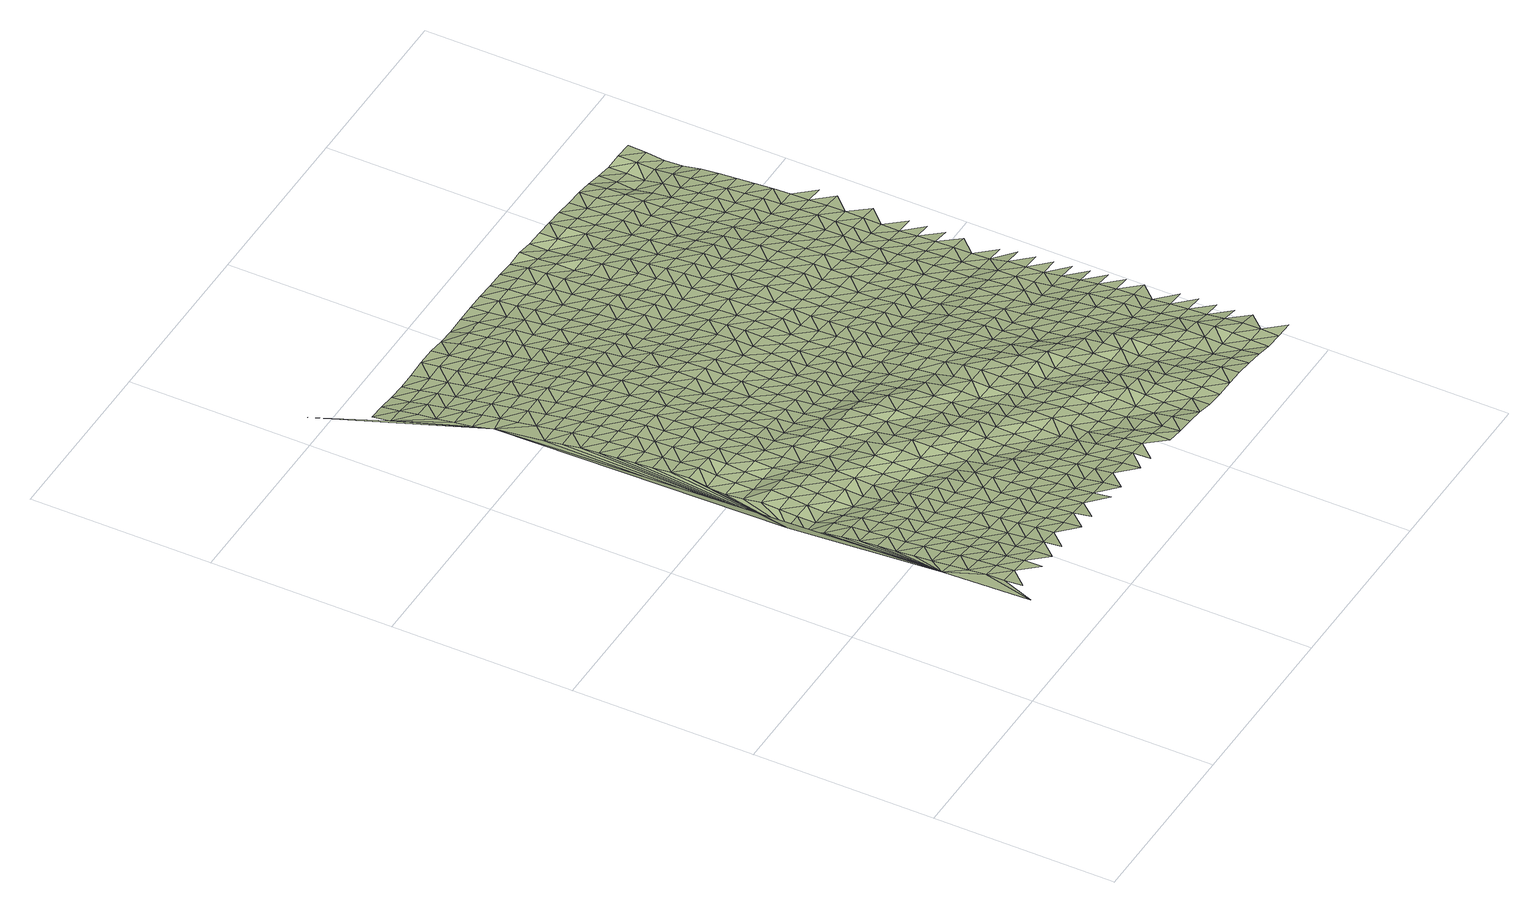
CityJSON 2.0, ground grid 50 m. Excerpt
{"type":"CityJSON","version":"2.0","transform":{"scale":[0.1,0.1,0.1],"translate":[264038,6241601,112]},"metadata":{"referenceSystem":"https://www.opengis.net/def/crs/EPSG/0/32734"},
"CityObjects":{
"terrain1":{"type":"TINRelief","geometry":[{"type":"CompositeSurface","lod":"1","boundaries":[[[0,1,2]],[[2,1,3]],[[4,0,5]],[[3,1,6]],[[1,0,4]],[[3,6,7]],[[6,1,8]],[[3,7,9]],[[4,8,1]],[[3,9,10]],[[11,7,6]],[[8,12,6]],[[10,13,3]],[[9,7,11]],[[6,12,11]],[[3,13,14]],[[8,4,15]],[[15,4,16]],[[14,17,3]],[[10,9,18]],[[19,12,8]],[[11,20,9]],[[17,21,3]],[[15,19,8]],[[10,18,13]],[[9,20,18]],[[21,22,3]],[[23,11,12]],[[12,19,23]],[[22,24,3]],[[25,14,13]],[[26,20,11]],[[13,18,27]],[[24,28,3]],[[29,19,15]],[[11,23,26]],[[14,25,17]],[[13,27,25]],[[29,15,30]],[[20,31,18]],[[20,26,31]],[[23,19,32]],[[19,29,33]],[[21,17,34]],[[35,27,18]],[[17,25,36]],[[23,32,26]],[[35,18,31]],[[32,19,33]],[[22,21,34]],[[17,36,34]],[[29,30,37]],[[25,27,38]],[[26,39,31]],[[40,27,35]],[[24,22,41]],[[33,29,37]],[[32,39,26]],[[38,36,25]],[[34,41,22]],[[27,40,38]],[[35,31,42]],[[39,42,31]],[[28,24,43]],[[32,33,44]],[[41,45,24]],[[37,46,33]],[[47,34,36]],[[35,48,40]],[[36,38,49]],[[39,32,44]],[[24,45,43]],[[42,48,35]],[[44,33,46]],[[34,47,41]],[[36,49,47]],[[50,37,51]],[[38,40,52]],[[42,39,53]],[[28,43,54]],[[48,55,40]],[[56,45,41]],[[44,53,39]],[[49,38,52]],[[57,46,37]],[[28,58,3]],[[28,54,59]],[[41,47,56]],[[40,55,52]],[[60,48,42]],[[28,59,61]],[[42,53,60]],[[37,50,57]],[[62,43,45]],[[49,63,47]],[[64,44,46]],[[56,65,45]],[[55,48,66]],[[61,67,28]],[[63,49,52]],[[54,43,62]],[[45,65,62]],[[66,48,60]],[[64,46,57]],[[68,56,47]],[[69,53,44]],[[67,70,28]],[[68,47,63]],[[59,54,71]],[[52,55,72]],[[28,70,73]],[[66,74,55]],[[44,64,69]],[[56,75,65]],[[60,53,76]],[[50,77,57]],[[71,54,62]],[[63,52,72]],[[78,28,73]],[[56,68,75]],[[55,74,72]],[[77,50,79]],[[61,59,80]],[[76,66,60]],[[76,53,69]],[[81,62,65]],[[57,82,64]],[[59,71,80]],[[83,28,78]],[[68,63,84]],[[81,65,75]],[[82,57,77]],[[67,61,85]],[[86,74,66]],[[87,28,83]],[[72,84,63]],[[71,62,88]],[[64,89,69]],[[80,85,61]],[[66,76,86]],[[68,90,75]],[[91,28,87]],[[88,62,81]],[[89,64,82]],[[70,67,92]],[[77,79,93]],[[68,84,90]],[[71,94,80]],[[95,72,74]],[[69,96,76]],[[85,92,67]],[[97,28,91]],[[74,86,98]],[[82,77,93]],[[88,94,71]],[[96,69,89]],[[81,75,99]],[[28,97,100]],[[90,101,75]],[[74,98,95]],[[73,70,102]],[[103,85,80]],[[104,84,72]],[[76,105,86]],[[92,106,70]],[[88,81,99]],[[89,82,107]],[[100,108,28]],[[94,103,80]],[[99,75,101]],[[76,96,105]],[[73,102,78]],[[70,106,102]],[[72,95,104]],[[93,107,82]],[[92,85,109]],[[110,90,84]],[[98,86,111]],[[108,112,28]],[[94,88,113]],[[103,109,85]],[[111,86,105]],[[96,89,114]],[[99,113,88]],[[110,84,104]],[[107,115,89]],[[83,78,116]],[[117,106,92]],[[118,101,90]],[[119,93,120]],[[78,102,121]],[[103,94,122]],[[95,98,123]],[[96,114,105]],[[109,117,92]],[[98,111,124]],[[89,115,114]],[[112,58,28]],[[87,83,116]],[[93,119,107]],[[78,121,116]],[[113,122,94]],[[90,110,118]],[[125,99,101]],[[95,123,104]],[[98,124,123]],[[106,126,102]],[[109,103,127]],[[117,128,106]],[[91,87,129]],[[99,125,113]],[[111,105,130]],[[131,115,107]],[[103,122,127]],[[125,101,118]],[[105,114,132]],[[126,121,102]],[[104,133,110]],[[116,129,87]],[[106,128,126]],[[107,119,131]],[[117,109,134]],[[124,111,130]],[[133,104,123]],[[105,132,130]],[[135,97,91]],[[136,122,113]],[[127,134,109]],[[110,137,118]],[[138,114,115]],[[91,129,135]],[[136,113,125]],[[131,139,115]],[[140,116,121]],[[128,117,141]],[[121,126,142]],[[137,110,133]],[[100,97,143]],[[122,144,127]],[[123,124,145]],[[138,132,114]],[[134,141,117]],[[130,146,124]],[[115,139,138]],[[118,147,125]],[[148,131,119]],[[143,97,135]],[[121,142,140]],[[136,144,122]],[[149,129,116]],[[133,123,145]],[[147,118,137]],[[124,146,145]],[[148,119,150]],[[151,126,128]],[[152,134,127]],[[141,153,128]],[[108,100,154]],[[125,155,136]],[[156,130,132]],[[131,157,139]],[[143,158,100]],[[116,140,149]],[[144,152,127]],[[159,132,138]],[[135,129,160]],[[142,126,151]],[[137,133,161]],[[128,153,151]],[[125,147,155]],[[131,148,157]],[[108,154,112]],[[141,134,162]],[[100,158,154]],[[145,161,133]],[[132,159,156]],[[160,143,135]],[[163,146,130]],[[164,138,139]],[[149,160,129]],[[152,162,134]],[[142,165,140]],[[144,136,166]],[[147,137,167]],[[136,155,168]],[[164,139,157]],[[169,153,141]],[[151,165,142]],[[137,161,167]],[[130,156,163]],[[170,158,143]],[[144,166,152]],[[171,145,146]],[[159,138,172]],[[112,154,173]],[[162,169,141]],[[136,168,166]],[[140,174,149]],[[155,147,175]],[[148,176,157]],[[143,160,170]],[[164,172,138]],[[151,153,177]],[[145,171,161]],[[112,178,58]],[[173,178,112]],[[165,174,140]],[[175,147,167]],[[146,163,171]],[[148,179,176]],[[158,180,154]],[[159,181,156]],[[153,169,177]],[[162,152,182]],[[168,155,183]],[[158,170,180]],[[152,166,184]],[[172,181,159]],[[160,149,185]],[[165,151,186]],[[167,161,187]],[[164,157,188]],[[174,189,149]],[[183,155,175]],[[176,190,157]],[[191,173,154]],[[162,182,169]],[[163,156,192]],[[186,151,177]],[[152,184,182]],[[171,187,161]],[[58,193,194]],[[160,185,170]],[[168,195,166]],[[188,172,164]],[[191,154,180]],[[185,149,189]],[[181,192,156]],[[188,157,190]],[[196,58,178]],[[58,194,197]],[[198,175,167]],[[199,193,58]],[[193,200,194]],[[195,168,183]],[[201,178,173]],[[174,165,202]],[[203,176,179]],[[186,204,165]],[[187,198,167]],[[199,58,196]],[[170,205,180]],[[177,169,206]],[[184,166,207]],[[171,163,208]],[[181,172,209]],[[200,210,194]],[[173,191,201]],[[169,182,211]],[[192,212,163]],[[213,200,193]],[[174,202,189]],[[183,175,214]],[[205,170,185]],[[165,204,202]],[[207,166,195]],[[209,172,188]],[[206,186,177]],[[208,187,171]],[[215,190,176]],[[216,194,210]],[[193,199,213]],[[206,169,211]],[[198,214,175]],[[163,212,208]],[[217,194,218]],[[178,219,196]],[[191,180,220]],[[184,221,182]],[[201,222,178]],[[210,200,223]],[[192,181,224]],[[218,194,216]],[[220,180,205]],[[221,184,207]],[[209,225,181]],[[176,203,215]],[[219,199,196]],[[185,189,226]],[[227,204,186]],[[228,195,183]],[[198,187,229]],[[188,190,230]],[[223,200,213]],[[178,222,219]],[[189,202,231]],[[214,232,183]],[[233,201,191]],[[234,211,182]],[[192,224,212]],[[186,206,227]],[[229,187,208]],[[181,225,224]],[[205,185,226]],[[195,228,207]],[[230,209,188]],[[218,235,217]],[[233,191,220]],[[226,189,231]],[[234,182,221]],[[228,183,232]],[[230,190,215]],[[216,210,236]],[[204,237,202]],[[223,238,210]],[[213,199,239]],[[201,240,222]],[[214,198,241]],[[199,219,242]],[[204,227,237]],[[229,243,198]],[[236,218,216]],[[220,205,244]],[[206,211,245]],[[221,207,246]],[[208,212,247]],[[248,225,209]],[[210,238,236]],[[201,233,240]],[[249,211,234]],[[212,224,250]],[[239,223,213]],[[251,231,202]],[[214,241,232]],[[203,252,215]],[[239,199,242]],[[244,205,226]],[[228,246,207]],[[198,243,241]],[[209,230,248]],[[206,245,227]],[[247,229,208]],[[251,202,237]],[[245,211,249]],[[212,250,247]],[[252,203,253]],[[254,235,218]],[[219,222,255]],[[233,220,256]],[[257,234,221]],[[225,258,224]],[[222,240,259]],[[260,238,223]],[[226,231,261]],[[215,262,230]],[[218,236,254]],[[256,220,244]],[[246,257,221]],[[225,248,258]],[[242,219,255]],[[227,263,237]],[[228,232,264]],[[265,243,229]],[[223,239,260]],[[222,259,255]],[[261,231,251]],[[232,241,266]],[[262,215,252]],[[233,267,240]],[[249,234,268]],[[269,250,224]],[[263,227,245]],[[229,247,265]],[[270,244,226]],[[264,246,228]],[[230,271,248]],[[235,254,272]],[[233,256,267]],[[257,268,234]],[[264,232,266]],[[269,224,258]],[[236,238,273]],[[242,274,239]],[[251,237,275]],[[243,276,241]],[[238,260,277]],[[270,226,261]],[[271,230,262]],[[278,259,240]],[[250,279,247]],[[252,253,280]],[[274,242,255]],[[275,237,263]],[[243,265,276]],[[236,273,254]],[[256,244,281]],[[245,249,282]],[[257,246,283]],[[248,284,258]],[[238,277,273]],[[278,240,267]],[[268,285,249]],[[279,250,269]],[[239,286,260]],[[251,287,261]],[[288,266,241]],[[262,252,280]],[[270,281,244]],[[283,246,264]],[[284,248,271]],[[263,245,282]],[[265,247,289]],[[286,239,274]],[[287,251,275]],[[282,249,285]],[[288,241,276]],[[254,290,272]],[[255,259,291]],[[267,256,292]],[[269,258,293]],[[294,259,278]],[[279,289,247]],[[260,295,277]],[[261,296,270]],[[268,257,297]],[[271,262,298]],[[273,290,254]],[[281,292,256]],[[283,299,257]],[[258,284,293]],[[255,291,274]],[[275,263,300]],[[264,266,301]],[[276,265,302]],[[260,286,295]],[[259,294,291]],[[261,287,296]],[[303,266,288]],[[280,298,262]],[[304,278,267]],[[268,297,285]],[[269,305,279]],[[282,300,263]],[[257,299,297]],[[289,302,265]],[[301,283,264]],[[290,306,272]],[[292,304,267]],[[301,266,303]],[[305,269,293]],[[273,277,307]],[[281,270,308]],[[287,275,309]],[[310,288,276]],[[271,311,284]],[[277,295,312]],[[270,296,313]],[[298,314,271]],[[286,274,315]],[[294,278,316]],[[279,317,289]],[[318,280,319]],[[274,291,320]],[[275,300,309]],[[302,310,276]],[[290,273,307]],[[281,308,292]],[[321,282,285]],[[322,299,283]],[[293,284,311]],[[277,312,307]],[[304,316,278]],[[270,313,308]],[[285,297,323]],[[317,279,305]],[[271,314,311]],[[295,286,315]],[[296,287,324]],[[303,288,325]],[[280,318,298]],[[274,320,315]],[[283,301,322]],[[291,294,326]],[[282,321,300]],[[324,287,309]],[[321,285,323]],[[310,325,288]],[[306,290,327]],[[299,328,297]],[[302,289,329]],[[305,293,330]],[[294,316,326]],[[289,317,331]],[[332,312,295]],[[304,292,333]],[[313,296,334]],[[301,303,335]],[[336,314,298]],[[307,327,290]],[[292,308,337]],[[299,322,328]],[[311,330,293]],[[338,320,291]],[[339,309,300]],[[302,329,310]],[[332,295,315]],[[334,296,324]],[[325,335,303]],[[289,331,329]],[[298,318,336]],[[304,333,316]],[[340,323,297]],[[305,341,317]],[[338,291,326]],[[292,337,333]],[[321,339,300]],[[313,342,308]],[[322,301,343]],[[306,327,344]],[[340,297,328]],[[305,330,341]],[[345,307,312]],[[320,346,315]],[[347,324,309]],[[311,314,348]],[[349,312,332]],[[342,313,334]],[[335,343,301]],[[336,350,314]],[[325,310,351]],[[331,317,352]],[[346,320,338]],[[339,347,309]],[[310,329,353]],[[326,316,354]],[[337,308,355]],[[321,323,356]],[[328,322,357]],[[312,349,345]],[[316,333,358]],[[359,323,340]],[[341,352,317]],[[314,350,348]],[[360,327,307]],[[361,332,315]],[[334,324,362]],[[335,325,351]],[[363,330,311]],[[364,336,318]],[[355,308,342]],[[343,357,322]],[[310,353,351]],[[338,326,354]],[[356,339,321]],[[346,361,315]],[[354,316,358]],[[347,362,324]],[[359,356,323]],[[364,318,365]],[[337,366,333]],[[367,340,328]],[[331,368,329]],[[307,345,360]],[[352,369,331]],[[311,348,363]],[[344,327,370]],[[349,332,371]],[[343,335,372]],[[373,341,330]],[[336,374,350]],[[366,337,355]],[[357,367,328]],[[338,375,346]],[[376,342,334]],[[347,339,377]],[[368,353,329]],[[361,371,332]],[[362,378,334]],[[351,372,335]],[[331,369,368]],[[336,364,374]],[[379,358,333]],[[359,340,380]],[[341,373,352]],[[370,327,360]],[[375,338,354]],[[377,339,356]],[[373,330,363]],[[349,381,345]],[[342,376,355]],[[382,348,350]],[[379,333,366]],[[376,334,378]],[[367,380,340]],[[383,361,346]],[[357,343,384]],[[364,365,385]],[[371,381,349]],[[372,386,343]],[[382,350,374]],[[362,347,387]],[[388,351,353]],[[389,369,352]],[[383,346,375]],[[377,390,347]],[[353,368,391]],[[360,345,392]],[[354,358,393]],[[366,355,394]],[[356,359,395]],[[357,384,367]],[[348,396,363]],[[397,358,379]],[[380,398,359]],[[343,386,384]],[[352,373,389]],[[371,361,399]],[[362,387,378]],[[351,388,372]],[[364,400,374]],[[381,392,345]],[[376,394,355]],[[347,390,387]],[[353,391,388]],[[396,348,382]],[[375,354,393]],[[395,377,356]],[[361,383,399]],[[393,358,397]],[[395,359,398]],[[364,385,400]],[[370,360,401]],[[402,379,366]],[[369,403,368]],[[363,404,373]],[[389,405,369]],[[381,371,406]],[[380,367,407]],[[408,386,372]],[[392,401,360]],[[394,402,366]],[[367,384,409]],[[404,363,396]],[[383,375,410]],[[376,378,411]],[[412,390,377]],[[391,368,403]],[[382,374,413]],[[399,406,371]],[[378,387,414]],[[372,388,408]],[[369,405,403]],[[400,415,374]],[[397,379,416]],[[380,407,398]],[[417,389,373]],[[393,410,375]],[[377,395,412]],[[367,409,407]],[[418,392,381]],[[411,394,376]],[[386,419,384]],[[396,382,413]],[[401,420,370]],[[402,416,379]],[[411,378,414]],[[417,373,404]],[[413,374,415]],[[390,421,387]],[[391,422,388]],[[381,406,418]],[[386,408,419]],[[423,399,383]],[[389,424,405]],[[425,400,385]],[[410,426,383]],[[390,412,421]],[[422,391,403]],[[401,392,427]],[[428,393,397]],[[402,394,429]],[[395,398,430]],[[409,384,431]],[[404,396,432]],[[416,433,397]],[[398,407,434]],[[389,417,424]],[[435,414,387]],[[408,388,436]],[[427,392,418]],[[383,426,423]],[[429,394,411]],[[431,384,419]],[[432,396,413]],[[425,385,437]],[[438,406,399]],[[393,428,410]],[[395,430,412]],[[439,415,400]],[[428,397,433]],[[435,387,421]],[[430,398,434]],[[436,388,422]],[[409,440,407]],[[403,405,441]],[[417,404,442]],[[405,424,443]],[[420,401,444]],[[416,402,445]],[[413,415,439]],[[427,446,401]],[[399,423,438]],[[429,447,402]],[[440,409,431]],[[442,404,432]],[[400,425,439]],[[418,406,448]],[[449,426,410]],[[411,414,450]],[[412,451,421]],[[452,419,408]],[[403,441,422]],[[453,414,435]],[[408,436,454]],[[405,443,441]],[[416,445,433]],[[455,434,407]],[[417,456,424]],[[401,446,444]],[[428,449,410]],[[402,447,445]],[[451,412,430]],[[448,427,418]],[[450,429,411]],[[419,452,431]],[[457,432,413]],[[438,448,406]],[[450,414,453]],[[455,407,440]],[[452,408,454]],[[417,442,456]],[[426,458,423]],[[435,421,459]],[[437,460,425]],[[457,413,439]],[[436,422,461]],[[462,443,424]],[[449,458,426]],[[459,421,451]],[[422,441,463]],[[464,446,427]],[[428,433,465]],[[466,447,429]],[[467,430,434]],[[440,431,468]],[[442,432,469]],[[433,445,470]],[[471,434,455]],[[462,424,456]],[[438,423,472]],[[435,473,453]],[[454,436,461]],[[425,474,439]],[[427,448,464]],[[429,450,466]],[[452,468,431]],[[422,463,461]],[[457,469,432]],[[465,449,428]],[[430,467,451]],[[458,472,423]],[[465,433,470]],[[473,435,459]],[[467,434,471]],[[474,425,460]],[[446,475,444]],[[447,476,445]],[[477,455,440]],[[443,478,441]],[[456,442,479]],[[480,443,462]],[[453,481,450]],[[439,482,457]],[[446,464,475]],[[447,466,476]],[[468,477,440]],[[469,479,442]],[[448,438,483]],[[458,449,484]],[[452,454,485]],[[478,463,441]],[[472,486,438]],[[481,453,473]],[[461,487,454]],[[443,480,478]],[[439,474,482]],[[488,470,445]],[[459,451,489]],[[471,455,490]],[[491,462,456]],[[484,449,465]],[[451,467,492]],[[448,483,464]],[[450,493,466]],[[485,468,452]],[[494,444,475]],[[483,438,486]],[[488,445,476]],[[477,490,455]],[[485,454,487]],[[479,491,456]],[[473,459,489]],[[457,495,469]],[[493,450,481]],[[451,492,489]],[[457,482,496]],[[472,458,497]],[[498,461,463]],[[480,462,499]],[[474,460,500]],[[484,501,458]],[[502,463,478]],[[464,503,475]],[[465,470,504]],[[466,505,476]],[[467,471,506]],[[477,468,507]],[[479,469,495]],[[508,470,488]],[[490,509,471]],[[491,499,462]],[[457,496,495]],[[472,497,486]],[[481,473,510]],[[482,474,500]],[[483,503,464]],[[458,501,497]],[[505,466,493]],[[507,468,485]],[[463,502,498]],[[460,511,500]],[[504,484,465]],[[506,492,467]],[[512,487,461]],[[504,470,508]],[[489,510,473]],[[506,471,509]],[[494,475,513]],[[488,476,514]],[[478,480,515]],[[491,479,516]],[[499,517,480]],[[490,477,518]],[[519,496,482]],[[503,513,475]],[[514,476,505]],[[507,520,477]],[[461,498,512]],[[495,516,479]],[[483,486,521]],[[522,501,484]],[[481,523,493]],[[485,487,524]],[[478,515,502]],[[486,497,525]],[[510,526,481]],[[480,517,515]],[[519,482,500]],[[488,527,508]],[[528,489,492]],[[490,518,509]],[[529,499,491]],[[484,504,522]],[[492,506,530]],[[477,520,518]],[[503,483,521]],[[505,493,523]],[[524,507,485]],[[513,531,494]],[[521,486,525]],[[527,488,514]],[[481,526,523]],[[524,487,512]],[[491,516,529]],[[501,532,497]],[[489,528,510]],[[502,533,498]],[[495,496,534]],[[511,535,500]],[[492,530,528]],[[536,496,519]],[[508,537,504]],[[517,499,538]],[[501,522,532]],[[502,515,533]],[[513,503,539]],[[514,505,540]],[[506,509,541]],[[542,520,507]],[[537,508,527]],[[509,518,543]],[[538,499,529]],[[496,536,534]],[[544,525,497]],[[545,526,510]],[[512,498,546]],[[547,516,495]],[[548,519,500]],[[521,539,503]],[[523,540,505]],[[507,524,542]],[[504,549,522]],[[530,506,541]],[[544,497,532]],[[510,528,545]],[[541,509,543]],[[533,546,498]],[[548,500,535]],[[550,531,513]],[[551,527,514]],[[520,552,518]],[[515,517,553]],[[549,504,537]],[[538,554,517]],[[495,534,547]],[[512,555,524]],[[529,516,556]],[[536,519,557]],[[513,539,550]],[[514,540,551]],[[520,542,552]],[[558,521,525]],[[522,559,532]],[[523,526,560]],[[530,561,528]],[[553,533,515]],[[562,525,544]],[[545,563,526]],[[546,555,512]],[[517,554,553]],[[548,557,519]],[[537,527,564]],[[565,543,518]],[[556,538,529]],[[522,549,559]],[[561,530,541]],[[556,516,547]],[[542,524,566]],[[567,531,550]],[[558,525,562]],[[564,527,551]],[[526,563,560]],[[565,518,552]],[[568,539,521]],[[544,532,569]],[[570,540,523]],[[571,545,528]],[[546,533,572]],[[534,536,573]],[[535,574,548]],[[555,566,524]],[[557,575,536]],[[576,554,538]],[[569,532,559]],[[571,528,561]],[[572,533,553]],[[577,549,537]],[[541,543,578]],[[552,542,579]],[[534,573,547]],[[521,558,568]],[[564,580,537]],[[523,560,570]],[[581,543,565]],[[538,556,576]],[[536,575,573]],[[550,539,582]],[[544,583,562]],[[551,540,584]],[[545,585,563]],[[586,555,546]],[[587,557,548]],[[566,579,542]],[[549,577,559]],[[561,541,578]],[[583,544,569]],[[537,580,577]],[[545,571,585]],[[578,543,581]],[[546,572,586]],[[548,574,587]],[[582,567,550]],[[584,564,551]],[[588,565,552]],[[589,553,554]],[[547,590,556]],[[582,539,568]],[[584,540,570]],[[554,576,591]],[[562,592,558]],[[593,560,563]],[[566,555,594]],[[575,557,595]],[[579,588,552]],[[590,547,573]],[[571,561,596]],[[589,572,553]],[[592,562,583]],[[593,563,585]],[[594,555,586]],[[554,591,589]],[[595,557,587]],[[569,559,597]],[[598,580,564]],[[581,565,599]],[[556,600,576]],[[559,577,601]],[[578,596,561]],[[558,602,568]],[[560,603,570]],[[567,582,604]],[[564,584,598]],[[588,599,565]],[[600,556,590]],[[583,569,597]],[[571,605,585]],[[579,566,606]],[[573,575,607]],[[602,558,592]],[[559,601,597]],[[603,560,593]],[[594,608,566]],[[595,609,575]],[[586,572,610]],[[576,611,591]],[[587,574,612]],[[571,596,605]],[[613,572,589]],[[568,614,582]],[[577,580,615]],[[570,616,584]],[[617,578,581]],[[579,606,588]],[[573,607,590]],[[580,598,618]],[[599,619,581]],[[566,608,606]],[[576,600,611]],[[575,609,607]],[[592,583,620]],[[610,594,586]],[[612,595,587]],[[568,602,614]],[[616,570,603]],[[610,572,613]],[[612,574,621]],[[615,601,577]],[[593,585,622]],[[623,589,591]],[[597,620,583]],[[580,618,615]],[[605,624,585]],[[617,581,619]],[[582,625,604]],[[584,626,598]],[[627,596,578]],[[623,591,611]],[[603,593,622]],[[599,588,628]],[[629,608,594]],[[600,590,630]],[[631,609,595]],[[625,582,614]],[[626,584,616]],[[622,585,624]],[[588,606,632]],[[590,607,633]],[[592,634,602]],[[613,589,635]],[[620,636,592]],[[578,617,627]],[[594,610,629]],[[595,612,631]],[[637,597,601]],[[598,638,618]],[[639,605,596]],[[599,628,619]],[[611,600,630]],[[601,615,640]],[[588,632,628]],[[623,635,589]],[[590,633,630]],[[614,602,634]],[[616,603,641]],[[608,642,606]],[[609,643,607]],[[644,604,625]],[[592,636,634]],[[598,626,638]],[[597,637,620]],[[613,645,610]],[[621,646,612]],[[601,640,637]],[[622,641,603]],[[639,596,627]],[[642,608,629]],[[609,631,643]],[[647,624,605]],[[635,645,613]],[[625,614,648]],[[615,618,649]],[[617,619,650]],[[632,606,651]],[[623,611,652]],[[653,633,607]],[[618,638,654]],[[619,628,655]],[[630,656,611]],[[657,636,620]],[[626,616,658]],[[629,610,659]],[[612,660,631]],[[634,648,614]],[[641,661,616]],[[605,639,647]],[[651,606,642]],[[653,607,643]],[[640,615,649]],[[662,622,624]],[[617,650,627]],[[652,635,623]],[[620,637,657]],[[618,654,649]],[[650,619,655]],[[645,659,610]],[[652,611,656]],[[646,660,612]],[[625,663,644]],[[638,626,658]],[[632,664,628]],[[616,661,658]],[[622,662,641]],[[665,630,633]],[[631,666,643]],[[625,648,663]],[[662,624,647]],[[664,632,651]],[[667,633,653]],[[634,636,668]],[[640,669,637]],[[627,670,639]],[[671,642,629]],[[645,635,672]],[[657,673,636]],[[659,674,629]],[[660,666,631]],[[675,654,638]],[[676,655,628]],[[669,640,649]],[[670,627,650]],[[672,635,652]],[[633,667,665]],[[677,661,641]],[[642,671,651]],[[678,656,630]],[[653,643,679]],[[663,680,644]],[[636,673,668]],[[675,638,658]],[[676,628,664]],[[671,629,674]],[[681,648,634]],[[682,657,637]],[[639,683,647]],[[660,646,684]],[[641,662,677]],[[666,679,643]],[[659,645,685]],[[682,637,669]],[[683,639,670]],[[672,686,645]],[[630,665,678]],[[649,654,687]],[[661,688,658]],[[650,655,689]],[[664,651,690]],[[652,656,691]],[[653,692,667]],[[634,668,681]],[[693,654,675]],[[694,655,676]],[[695,663,648]],[[657,696,673]],[[647,697,662]],[[659,685,674]],[[666,660,698]],[[677,688,661]],[[671,690,651]],[[645,686,685]],[[679,692,653]],[[669,649,687]],[[670,650,689]],[[691,672,652]],[[657,682,696]],[[654,693,687]],[[697,647,683]],[[689,655,694]],[[691,656,678]],[[684,698,660]],[[663,695,680]],[[699,675,658]],[[700,676,664]],[[667,701,665]],[[695,648,681]],[[702,668,673]],[[662,703,677]],[[688,699,658]],[[690,700,664]],[[692,701,667]],[[682,669,704]],[[683,670,705]],[[671,674,706]],[[707,686,672]],[[666,708,679]],[[702,673,696]],[[662,697,703]],[[674,685,709]],[[698,710,666]],[[693,675,711]],[[694,676,712]],[[665,713,678]],[[687,704,669]],[[689,705,670]],[[672,691,707]],[[668,714,681]],[[706,690,671]],[[692,679,708]],[[680,695,715]],[[699,711,675]],[[700,712,676]],[[706,674,709]],[[701,713,665]],[[666,710,708]],[[682,716,696]],[[688,677,717]],[[697,683,718]],[[686,719,685]],[[684,720,698]],[[714,668,702]],[[677,703,721]],[[678,722,691]],[[682,704,716]],[[683,705,718]],[[686,707,719]],[[681,723,695]],[[724,687,693]],[[688,717,699]],[[725,689,694]],[[700,690,726]],[[701,692,727]],[[711,728,693]],[[677,721,717]],[[712,729,694]],[[713,722,678]],[[703,697,730]],[[731,709,685]],[[732,710,698]],[[723,681,714]],[[726,690,706]],[[708,727,692]],[[702,696,733]],[[689,725,705]],[[691,734,707]],[[716,735,696]],[[693,728,724]],[[730,697,718]],[[725,694,729]],[[731,685,719]],[[698,720,732]],[[736,715,695]],[[737,704,687]],[[713,701,738]],[[722,734,691]],[[714,702,733]],[[711,699,739]],[[721,703,740]],[[712,700,741]],[[736,695,723]],[[733,696,735]],[[699,717,742]],[[726,743,700]],[[701,727,738]],[[718,705,744]],[[706,709,745]],[[707,746,719]],[[708,710,747]],[[687,724,737]],[[740,703,730]],[[748,709,731]],[[732,749,710]],[[750,716,704]],[[711,739,728]],[[712,741,729]],[[722,713,751]],[[699,742,739]],[[725,744,705]],[[700,743,741]],[[734,746,707]],[[723,714,752]],[[721,753,717]],[[745,726,706]],[[715,736,754]],[[745,709,748]],[[738,751,713]],[[710,749,747]],[[755,730,718]],[[731,719,756]],[[757,727,708]],[[758,732,720]],[[752,714,733]],[[750,704,737]],[[753,721,740]],[[759,735,716]],[[734,722,760]],[[744,755,718]],[[746,756,719]],[[736,723,761]],[[724,728,762]],[[742,717,763]],[[725,729,764]],[[765,743,726]],[[728,739,766]],[[729,741,767]],[[751,760,722]],[[708,747,757]],[[733,735,759]],[[740,730,768]],[[731,769,748]],[[770,738,727]],[[732,771,749]],[[761,723,752]],[[716,750,759]],[[763,717,753]],[[726,745,765]],[[724,762,737]],[[764,744,725]],[[772,746,734]],[[728,766,762]],[[755,768,730]],[[764,729,767]],[[756,769,731]],[[732,758,771]],[[736,773,754]],[[742,774,739]],[[743,775,741]],[[738,770,751]],[[772,734,760]],[[770,727,757]],[[776,752,733]],[[748,777,745]],[[778,747,749]],[[736,761,773]],[[742,763,774]],[[743,765,775]],[[737,779,750]],[[780,753,740]],[[755,744,781]],[[756,746,782]],[[776,733,759]],[[768,783,740]],[[769,777,748]],[[778,749,771]],[[784,766,739]],[[785,767,741]],[[786,760,751]],[[779,737,762]],[[781,744,764]],[[782,746,772]],[[761,752,787]],[[753,780,763]],[[745,788,765]],[[747,789,757]],[[790,754,773]],[[784,739,774]],[[780,740,783]],[[785,741,775]],[[751,770,786]],[[750,791,759]],[[792,769,756]],[[758,793,771]],[[776,787,752]],[[777,788,745]],[[789,747,778]],[[768,755,794]],[[791,750,779]],[[781,795,755]],[[756,782,792]],[[773,761,796]],[[762,766,797]],[[763,798,774]],[[764,767,799]],[[765,800,775]],[[772,760,801]],[[757,802,770]],[[803,766,784]],[[804,767,785]],[[786,805,760]],[[776,759,806]],[[768,794,783]],[[777,769,807]],[[787,796,761]],[[780,798,763]],[[755,795,794]],[[788,800,765]],[[802,757,789]],[[779,762,797]],[[799,781,764]],[[801,782,772]],[[778,771,808]],[[806,759,791]],[[766,803,797]],[[799,767,804]],[[807,769,792]],[[801,760,805]],[[809,790,773]],[[810,784,774]],[[785,775,811]],[[812,786,770]],[[787,776,813]],[[789,778,808]],[[796,809,773]],[[798,810,774]],[[800,811,775]],[[812,770,802]],[[791,779,814]],[[780,783,815]],[[816,795,781]],[[777,817,788]],[[813,776,806]],[[783,794,818]],[[807,819,777]],[[803,784,820]],[[785,821,804]],[[792,782,822]],[[786,823,805]],[[797,814,779]],[[781,799,816]],[[782,801,824]],[[815,798,780]],[[800,788,817]],[[802,789,825]],[[809,826,790]],[[810,820,784]],[[815,783,818]],[[811,821,785]],[[777,819,817]],[[786,812,823]],[[796,787,827]],[[795,828,794]],[[822,807,792]],[[813,829,787]],[[822,782,824]],[[806,791,830]],[[804,831,799]],[[814,832,791]],[[795,816,828]],[[796,827,809]],[[833,797,803]],[[810,798,834]],[[811,800,835]],[[801,805,836]],[[812,802,837]],[[787,829,827]],[[820,838,803]],[[821,831,804]],[[805,823,839]],[[830,813,806]],[[840,818,794]],[[841,819,807]],[[791,832,830]],[[834,798,815]],[[817,835,800]],[[797,833,814]],[[799,842,816]],[[824,801,836]],[[803,838,833]],[[840,794,828]],[[807,822,841]],[[836,805,839]],[[821,811,843]],[[812,844,823]],[[831,842,799]],[[826,809,845]],[[846,829,813]],[[820,810,847]],[[809,827,848]],[[834,849,810]],[[811,835,843]],[[850,832,814]],[[815,818,851]],[[816,852,828]],[[817,819,853]],[[824,854,822]],[[813,830,846]],[[855,818,840]],[[819,841,856]],[[820,847,838]],[[831,821,857]],[[858,839,823]],[[809,848,845]],[[833,850,814]],[[810,849,847]],[[842,852,816]],[[854,824,836]],[[829,859,827]],[[851,834,815]],[[851,818,855]],[[843,857,821]],[[819,856,853]],[[832,860,830]],[[840,828,861]],[[862,835,817]],[[822,863,841]],[[859,829,846]],[[842,831,864]],[[850,860,832]],[[852,861,828]],[[863,822,854]],[[848,827,865]],[[833,838,866]],[[867,849,834]],[[843,835,862]],[[836,839,868]],[[838,847,869]],[[857,864,831]],[[817,853,862]],[[846,830,870]],[[840,871,855]],[[856,841,872]],[[865,827,859]],[[834,851,867]],[[866,850,833]],[[854,836,868]],[[860,870,830]],[[838,869,866]],[[861,871,840]],[[872,841,863]],[[848,873,845]],[[849,874,847]],[[852,842,875]],[[876,857,843]],[[864,877,842]],[[855,878,851]],[[848,865,873]],[[849,867,874]],[[862,876,843]],[[879,859,846]],[[860,850,880]],[[852,875,861]],[[853,856,881]],[[863,854,882]],[[870,883,846]],[[871,878,855]],[[842,877,875]],[[856,872,884]],[[885,869,847]],[[864,857,886]],[[880,850,866]],[[859,879,865]],[[851,887,867]],[[853,881,862]],[[888,845,873]],[[879,846,883]],[[885,847,874]],[[876,886,857]],[[856,884,881]],[[872,863,889]],[[878,887,851]],[[870,860,890]],[[871,861,891]],[[892,877,864]],[[880,893,860]],[[861,875,894]],[[865,895,873]],[[866,869,896]],[[867,897,874]],[[862,898,876]],[[899,869,885]],[[886,892,864]],[[870,890,883]],[[871,891,878]],[[884,872,900]],[[879,895,865]],[[860,893,890]],[[887,897,867]],[[861,894,891]],[[898,862,881]],[[896,880,866]],[[877,901,875]],[[869,899,896]],[[902,888,873]],[[885,874,903]],[[877,892,901]],[[886,876,904]],[[881,884,905]],[[895,902,873]],[[897,903,874]],[[876,898,906]],[[879,883,907]],[[908,893,880]],[[878,909,887]],[[875,910,894]],[[883,890,911]],[[878,891,912]],[[885,913,899]],[[886,904,892]],[[880,896,908]],[[910,875,901]],[[876,906,904]],[[907,895,879]],[[897,887,909]],[[898,881,914]],[[902,915,888]],[[907,883,911]],[[903,913,885]],[[878,912,909]],[[893,916,890]],[[894,917,891]],[[899,918,896]],[[893,908,916]],[[894,910,917]],[[902,895,919]],[[903,897,920]],[[901,892,921]],[[906,898,922]],[[913,918,899]],[[892,904,923]],[[924,911,890]],[[925,912,891]],[[919,895,907]],[[909,920,897]],[[896,926,908]],[[910,901,921]],[[924,890,916]],[[925,891,917]],[[921,892,923]],[[927,913,903]],[[906,928,904]],[[918,926,896]],[[915,902,929]],[[919,930,902]],[[903,920,927]],[[907,911,931]],[[908,932,916]],[[909,912,933]],[[910,934,917]],[[935,911,924]],[[936,912,925]],[[918,913,937]],[[938,923,904]],[[902,930,929]],[[926,932,908]],[[921,934,910]],[[931,919,907]],[[931,911,935]],[[937,913,927]],[[912,936,933]],[[924,916,939]],[[940,920,909]],[[925,917,941]],[[932,939,916]],[[934,941,917]],[[942,930,919]],[[943,926,918]],[[921,923,944]],[[937,945,918]],[[909,933,940]],[[924,946,935]],[[927,920,947]],[[925,948,936]],[[919,931,942]],[[926,943,932]],[[934,921,944]],[[939,946,924]],[[918,945,943]],[[941,948,925]],[[930,949,929]],[[947,937,927]],[[947,920,940]],[[935,950,931]],[[930,942,949]],[[933,936,951]],[[941,934,952]],[[946,950,935]],[[948,953,936]],[[939,932,954]],[[955,945,937]],[[932,943,956]],[[931,957,942]],[[933,951,940]],[[958,929,949]],[[937,947,955]],[[936,953,951]],[[946,939,954]],[[959,948,941]],[[950,957,931]],[[932,956,954]],[[942,960,949]],[[943,945,961]],[[940,962,947]],[[945,955,963]],[[950,946,964]],[[953,948,965]],[[957,960,942]],[[962,940,951]],[[961,956,943]],[[954,964,946]],[[945,963,961]],[[958,949,966]],[[947,967,955]],[[960,966,949]],[[967,947,962]],[[950,968,957]],[[951,953,969]],[[964,970,950]],[[971,954,956]],[[955,972,963]],[[956,961,973]],[[960,957,968]],[[951,969,962]],[[966,974,958]],[[950,970,968]],[[955,967,972]],[[954,971,964]],[[956,973,971]],[[966,960,975]],[[961,963,976]],[[963,972,977]],[[978,970,964]],[[967,962,979]],[[968,975,960]],[[973,961,976]],[[964,971,978]],[[963,977,976]],[[980,974,966]],[[972,967,979]],[[966,975,980]],[[968,970,981]],[[973,982,971]],[[978,983,970]],[[984,977,972]],[[982,973,976]],[[985,974,980]],[[970,983,981]],[[986,975,968]],[[987,978,971]],[[987,971,982]],[[968,981,986]],[[980,975,988]],[[978,989,983]],[[978,987,989]],[[988,985,980]],[[988,975,986]],[[990,981,983]],[[990,983,989]],[[981,991,986]],[[985,988,992]],[[991,981,990]],[[986,993,988]],[[993,986,991]],[[988,994,992]],[[994,988,993]],[[992,994,995]]]}]}
},
"vertices":[
[53,106,305],[53,156,304],[3,6,322],[18,259,296],[103,106,300],[53,56,310],[53,206,299],[53,256,292],[103,156,296],[53,306,286],[53,356,281],[103,256,286],[103,206,291],[53,406,276],[53,456,273],[153,106,295],[153,56,296],[53,506,268],[103,356,274],[153,156,289],[103,306,279],[53,556,261],[53,606,254],[153,206,283],[53,656,237],[103,456,264],[153,256,278],[103,406,268],[53,706,228],[203,106,287],[203,56,291],[153,306,273],[203,206,276],[203,156,281],[103,556,255],[153,356,266],[103,506,260],[253,106,279],[153,456,257],[203,256,270],[153,406,261],[103,606,247],[203,306,265],[103,706,227],[253,206,267],[103,656,228],[253,156,273],[153,556,247],[203,356,260],[153,506,252],[303,106,272],[253,56,285],[203,456,249],[253,256,263],[103,756,230],[203,406,256],[153,606,235],[303,156,267],[110,1549,158],[103,806,231],[253,306,259],[103,856,223],[153,706,226],[203,506,244],[303,206,261],[153,656,224],[253,356,255],[103,906,217],[203,556,238],[303,256,257],[103,956,219],[153,756,230],[253,456,244],[103,1006,228],[253,406,249],[203,606,224],[303,306,253],[353,106,266],[103,1056,225],[353,56,273],[153,806,234],[203,656,223],[353,156,261],[103,1106,220],[253,506,239],[153,856,215],[303,356,249],[103,1156,215],[203,706,226],[353,206,256],[253,556,229],[103,1206,211],[153,906,215],[403,106,260],[203,756,230],[303,456,239],[353,256,251],[103,1256,206],[303,406,244],[253,656,222],[103,1306,201],[253,606,220],[153,1006,223],[203,806,229],[303,506,233],[353,306,248],[153,956,219],[403,156,255],[103,1356,193],[203,856,211],[303,556,221],[353,356,244],[103,1406,184],[253,706,225],[403,256,246],[403,206,251],[153,1106,216],[203,906,213],[303,606,218],[453,106,254],[403,56,268],[153,1056,220],[253,756,227],[353,456,235],[353,406,239],[303,656,221],[203,1006,217],[253,806,220],[203,956,218],[153,1156,212],[403,356,239],[453,156,249],[403,306,242],[353,506,226],[253,856,210],[153,1206,208],[303,706,223],[353,556,215],[453,256,241],[453,206,245],[203,1106,212],[253,906,211],[203,1056,214],[153,1256,204],[303,756,220],[403,456,229],[403,406,236],[353,606,218],[503,106,249],[203,1156,209],[503,56,256],[253,1006,210],[303,806,210],[253,956,213],[153,1356,192],[353,656,220],[453,356,234],[503,156,242],[153,1306,199],[453,306,237],[203,1206,205],[403,506,215],[303,856,207],[453,406,229],[503,206,238],[253,1056,209],[353,756,212],[403,556,215],[353,706,218],[303,906,208],[203,1256,201],[453,456,217],[503,256,235],[153,1406,183],[253,1106,207],[403,606,217],[553,106,244],[303,956,205],[153,1456,174],[553,56,250],[203,1306,197],[503,306,233],[353,856,204],[403,656,218],[353,806,206],[253,1206,202],[303,1006,204],[453,506,211],[553,206,231],[253,1156,205],[553,156,236],[203,1356,190],[503,356,228],[103,1606,148],[53,1806,122],[403,706,212],[153,1506,165],[3,2006,88],[453,556,214],[153,1556,156],[103,1656,140],[203,1406,182],[303,1106,201],[603,106,238],[303,1056,204],[253,1256,198],[353,956,195],[403,756,205],[503,456,208],[553,256,229],[103,1706,132],[353,906,200],[503,406,218],[153,1606,147],[453,606,217],[603,156,230],[103,1756,125],[53,1856,114],[103,1806,116],[203,1506,164],[253,1306,193],[403,806,204],[203,1456,173],[153,1656,138],[553,356,218],[553,306,226],[303,1206,196],[353,1006,196],[453,706,206],[503,506,211],[603,206,225],[303,1156,199],[453,656,216],[253,1356,186],[403,856,200],[103,1856,108],[153,1756,120],[353,1056,195],[153,1706,129],[203,1606,145],[253,1406,180],[503,606,213],[203,1556,155],[503,556,213],[303,1256,193],[403,956,186],[453,756,200],[553,456,207],[603,256,221],[403,906,189],[553,406,207],[353,1106,194],[653,106,232],[653,56,237],[153,1806,108],[253,1506,163],[303,1306,188],[453,806,202],[603,306,217],[253,1456,172],[203,1656,136],[353,1156,192],[653,156,224],[403,1006,186],[503,706,199],[553,506,210],[503,656,208],[303,1356,183],[453,856,191],[603,356,206],[353,1206,190],[653,206,219],[153,1856,101],[203,1756,117],[253,1556,154],[403,1056,186],[553,556,210],[203,1706,127],[303,1406,176],[603,406,203],[703,106,226],[353,1256,186],[453,956,177],[503,756,198],[653,256,216],[453,906,181],[253,1606,144],[403,1106,186],[553,606,205],[603,456,207],[203,1806,107],[303,1506,163],[353,1306,183],[653,306,206],[303,1456,170],[253,1656,134],[403,1156,183],[503,856,181],[703,156,220],[503,806,198],[453,1006,176],[553,706,194],[603,506,208],[553,656,198],[353,1356,178],[653,356,200],[203,1856,98],[253,1756,116],[403,1256,179],[453,1056,177],[603,556,205],[703,256,206],[253,1706,125],[403,1206,181],[703,206,214],[303,1606,142],[353,1406,172],[653,406,203],[753,106,220],[703,56,229],[303,1556,152],[503,956,169],[553,756,195],[503,906,174],[453,1106,176],[603,606,199],[353,1456,167],[253,1806,108],[553,806,193],[653,506,202],[703,306,197],[653,456,205],[303,1656,133],[403,1356,172],[453,1156,174],[603,656,191],[753,156,215],[403,1306,177],[353,1506,160],[503,1006,167],[553,856,172],[703,356,200],[453,1206,172],[603,706,192],[253,1856,97],[303,1756,115],[353,1556,150],[503,1056,168],[753,256,195],[303,1706,124],[753,206,206],[653,606,189],[703,406,202],[653,556,195],[403,1456,161],[453,1256,170],[553,956,162],[603,756,191],[403,1406,167],[553,906,167],[303,1806,108],[353,1606,140],[503,1106,167],[753,306,196],[803,106,214],[803,56,213],[453,1306,169],[603,806,181],[703,506,193],[703,456,201],[303,1856,101],[353,1656,131],[653,656,188],[753,356,199],[803,156,205],[403,1506,154],[503,1206,166],[553,1006,159],[503,1156,166],[453,1356,165],[603,856,163],[353,1706,123],[803,206,193],[403,1556,145],[653,756,183],[853,56,205],[653,706,188],[553,1106,160],[703,606,184],[753,406,199],[553,1056,159],[703,556,186],[353,1756,114],[453,1456,154],[503,1256,165],[603,956,155],[803,256,192],[453,1406,160],[603,906,159],[403,1606,136],[853,106,200],[353,1806,107],[503,1306,162],[753,506,184],[803,306,195],[753,456,193],[403,1656,127],[653,856,155],[703,656,185],[653,806,170],[453,1506,147],[553,1206,160],[603,1006,151],[853,206,188],[553,1156,161],[853,156,200],[503,1356,157],[803,356,196],[403,1706,121],[703,706,183],[353,1856,100],[603,1056,151],[753,556,180],[453,1606,132],[803,406,191],[903,106,194],[453,1556,139],[403,1756,113],[503,1456,146],[553,1256,159],[653,956,148],[703,756,169],[853,256,188],[503,1406,152],[653,906,151],[603,1106,153],[753,606,182],[903,56,200],[453,1656,124],[903,156,184],[703,806,161],[803,506,177],[853,306,191],[803,456,184],[403,1856,92],[553,1356,148],[403,1806,105],[553,1306,155],[453,1706,118],[503,1506,140],[603,1206,152],[653,1006,144],[753,706,170],[603,1156,154],[753,656,181],[703,856,149],[853,356,193],[903,206,184],[503,1556,133],[653,1056,143],[953,56,191],[803,606,179],[853,406,188],[803,556,178],[453,1756,109],[553,1456,138],[603,1256,150],[703,956,140],[753,756,159],[903,256,188],[553,1406,143],[703,906,144],[503,1606,127],[653,1106,145],[953,106,181],[453,1806,103],[603,1306,145],[753,806,154],[853,506,174],[903,306,190],[853,456,179],[653,1156,147],[953,156,180],[503,1706,116],[553,1506,133],[803,706,159],[503,1656,121],[803,656,172],[603,1356,139],[703,1056,135],[753,856,142],[903,356,189],[703,1006,137],[653,1206,146],[453,1856,86],[953,256,186],[953,206,184],[553,1606,122],[853,606,175],[903,406,178],[1003,106,176],[553,1556,128],[853,556,175],[503,1756,106],[603,1456,130],[653,1256,143],[753,956,134],[803,756,153],[603,1406,135],[753,906,137],[703,1106,137],[1003,56,177],[853,656,171],[503,1806,99],[653,1306,137],[903,506,170],[953,306,183],[903,456,170],[803,856,136],[1003,156,180],[803,806,147],[553,1706,111],[603,1506,125],[703,1206,139],[853,706,160],[553,1656,117],[703,1156,139],[653,1356,132],[753,1056,128],[953,356,174],[753,1006,130],[503,1856,88],[603,1556,121],[903,556,172],[1003,256,179],[1053,56,172],[1003,206,182],[653,1406,127],[953,406,167],[553,1756,100],[703,1256,136],[803,956,127],[853,756,152],[803,906,131],[603,1606,115],[753,1106,129],[903,606,171],[1003,306,171],[1053,106,176],[653,1456,123],[553,1806,94],[703,1306,132],[853,806,146],[953,506,168],[953,456,166],[903,656,161],[1003,356,164],[1053,156,178],[603,1706,106],[653,1506,119],[753,1206,131],[803,1006,123],[603,1656,110],[753,1156,131],[703,1356,126],[853,856,134],[903,706,153],[553,1856,89],[603,1756,98],[653,1556,115],[753,1256,129],[803,1056,121],[953,556,167],[1053,256,169],[1103,56,171],[1053,206,175],[1003,406,162],[703,1456,117],[853,956,124],[903,756,147],[703,1406,121],[853,906,129],[603,1806,93],[653,1606,109],[753,1306,125],[803,1106,122],[953,606,158],[1103,106,173],[903,806,140],[1003,506,164],[1053,306,161],[1003,456,164],[653,1656,104],[803,1156,124],[953,656,151],[1103,156,170],[853,1006,120],[703,1556,109],[753,1356,120],[903,856,128],[1053,356,158],[703,1506,114],[653,1706,100],[803,1206,124],[603,1856,87],[853,1056,116],[953,756,140],[1103,256,158],[953,706,146],[1103,206,165],[1003,606,145],[1053,406,160],[1153,106,164],[1003,556,156],[653,1756,96],[753,1456,113],[803,1256,122],[903,956,117],[753,1406,116],[903,906,122],[703,1606,105],[1153,56,168],[853,1156,115],[1053,456,161],[853,1106,114],[653,1806,93],[803,1306,119],[903,1006,113],[953,856,122],[1003,656,140],[1103,356,157],[1153,156,160],[953,806,134],[1103,306,155],[703,1706,96],[1053,506,152],[703,1656,100],[753,1556,103],[803,1356,115],[903,1056,110],[753,1506,109],[853,1206,117],[1003,706,137],[1153,206,154],[653,1856,84],[1053,556,139],[1203,56,160],[903,1106,107],[703,1756,94],[803,1456,107],[953,956,111],[1003,756,132],[1103,456,151],[1153,256,151],[803,1406,111],[953,906,115],[1103,406,157],[753,1606,99],[853,1306,116],[1053,606,133],[1203,106,156],[853,1256,118],[903,1156,109],[703,1806,91],[1003,806,127],[1153,356,154],[1203,156,149],[1153,306,153],[753,1706,92],[803,1506,102],[953,1006,106],[1053,706,127],[1103,506,137],[753,1656,95],[1053,656,130],[853,1356,112],[1003,856,114],[903,1206,111],[1153,406,150],[1203,206,147],[703,1856,83],[753,1756,89],[803,1556,97],[953,1056,103],[1253,56,152],[1103,606,123],[1103,556,129],[853,1456,105],[903,1256,111],[1003,956,105],[1053,756,123],[1153,456,138],[1203,256,149],[853,1406,109],[1003,906,109],[753,1806,86],[803,1606,93],[953,1106,101],[1253,106,144],[903,1306,109],[1053,806,118],[1203,306,150],[803,1656,88],[953,1156,102],[853,1506,101],[1003,1006,100],[1103,706,116],[1153,506,131],[1253,206,145],[1103,656,119],[1253,156,143],[903,1356,106],[1053,856,105],[1203,356,144],[803,1706,82],[753,1856,78],[853,1556,96],[953,1256,104],[1003,1056,96],[1153,556,125],[1303,56,138],[953,1206,104],[1203,406,135],[803,1756,82],[903,1456,100],[1053,956,97],[1103,756,112],[1253,256,146],[903,1406,104],[1053,906,101],[1003,1106,95],[1153,606,117],[1303,106,139],[853,1656,86],[1203,456,129],[853,1606,91],[803,1806,78],[903,1506,95],[1253,306,140],[953,1356,101],[1003,1156,96],[1103,856,97],[953,1306,103],[1103,806,109],[1053,1006,92],[1153,706,106],[1203,506,125],[1303,206,141],[1153,656,110],[1303,156,141],[903,1556,90],[1253,356,130],[853,1706,82],[1003,1206,97],[803,1856,79],[1053,1056,90],[1203,556,120],[1303,256,135],[1353,56,135],[903,1606,84],[1253,406,125],[853,1756,73],[953,1456,94],[1003,1256,97],[1103,956,90],[1153,756,103],[953,1406,99],[1103,906,93],[1053,1106,89],[1203,606,111],[1303,306,127],[1353,106,137],[1253,456,121],[853,1806,68],[1003,1306,96],[1153,806,100],[903,1656,79],[1203,656,102],[1353,156,136],[953,1506,89],[1053,1206,90],[1103,1006,85],[1253,506,118],[1053,1156,89],[1003,1356,95],[1153,856,89],[1303,356,122],[903,1706,76],[1203,706,96],[1353,206,129],[853,1856,68],[953,1556,82],[1253,556,112],[1404,56,132],[1103,1106,83],[1103,1056,83],[903,1756,69],[1003,1456,89],[1053,1256,89],[1153,956,82],[1203,756,94],[1303,456,113],[1353,256,122],[1003,1406,92],[1153,906,86],[1303,406,117],[953,1606,77],[1253,606,104],[1404,156,122],[903,1806,67],[1053,1306,89],[1203,806,92],[1353,306,119],[953,1656,72],[1003,1506,82],[1103,1206,83],[1153,1006,79],[1253,706,89],[1103,1156,83],[1253,656,94],[1053,1356,88],[1203,856,81],[1303,556,104],[1353,356,115],[1303,506,110],[1404,206,117],[903,1856,66],[953,1756,66],[1153,1056,76],[953,1706,69],[1003,1606,70],[1203,906,78],[1003,1556,75],[1053,1456,80],[1103,1256,82],[1253,756,86],[1353,456,104],[1404,256,114],[1053,1406,85],[1353,406,109],[1153,1106,77],[1303,606,95],[1203,956,76],[1253,806,83],[1404,306,113],[953,1856,61],[1003,1656,66],[1103,1356,80],[953,1806,65],[1103,1306,82],[1053,1506,73],[1153,1206,76],[1203,1006,73],[1303,706,80],[1353,506,101],[1153,1156,76],[1303,656,87],[1253,856,72],[1404,356,109],[1003,1706,62],[1053,1556,67],[1203,1056,70],[1303,756,77],[1353,556,96],[1253,906,70],[1003,1756,58],[1103,1456,70],[1153,1256,74],[1404,456,97],[1103,1406,77],[1053,1606,63],[1203,1106,68],[1353,606,89],[1003,1806,58],[1153,1306,74],[1253,1006,65],[1303,806,75],[1253,956,68],[1203,1156,68],[1053,1706,55],[1103,1506,63],[1353,706,73],[1404,506,93],[1053,1656,58],[1353,656,81],[1153,1356,71],[1303,856,62],[1203,1206,68],[1003,1856,56],[1404,556,87],[1103,1606,55],[1253,1106,60],[1303,906,61],[1103,1556,58],[1253,1056,62],[1053,1756,54],[1153,1456,61],[1203,1256,66],[1353,756,70],[1153,1406,67],[1404,606,80],[1303,956,59],[1053,1806,52],[1203,1306,64],[1353,856,54],[1404,656,73],[1353,806,66],[1103,1706,49],[1153,1506,56],[1253,1206,59],[1303,1006,56],[1103,1656,52],[1253,1156,59],[1203,1356,61],[1404,706,67],[1053,1856,50],[1153,1556,51],[1303,1056,53],[1203,1406,57],[1103,1756,49],[1253,1256,58],[1353,956,50],[1404,756,63],[1353,906,52],[1153,1606,47],[1303,1106,51],[1203,1456,52],[1253,1306,57],[1404,806,59],[1103,1856,45],[1103,1806,48],[1153,1706,43],[1203,1506,49],[1303,1206,50],[1353,1006,49],[1153,1656,44],[1303,1156,50],[1253,1356,53],[1404,856,46],[1203,1556,44],[1303,1256,49],[1353,1056,46],[1153,1756,43],[1253,1456,46],[1404,956,41],[1253,1406,49],[1203,1606,41],[1303,1306,49],[1353,1106,42],[1153,1806,41],[1203,1656,37],[1353,1206,43],[1404,1006,40],[1353,1156,42],[1253,1556,38],[1303,1356,46],[1253,1506,42],[1203,1706,30],[1153,1856,35],[1404,1056,39],[1203,1756,20],[1303,1456,40],[1353,1256,42],[1303,1406,43],[1253,1606,34],[1404,1106,36],[1203,1806,25],[1353,1306,41],[1253,1706,24],[1404,1206,35],[1253,1656,30],[1303,1556,32],[1353,1356,39],[1303,1506,36],[1203,1856,24],[1253,1756,13],[1353,1456,34],[1353,1406,37],[1303,1606,27],[1404,1306,34],[1253,1806,14],[1303,1706,16],[1353,1506,30],[1303,1656,23],[1404,1356,33],[1253,1856,14],[1303,1756,10],[1353,1556,26],[1303,1806,12],[1353,1606,22],[1353,1656,16],[1353,1706,5],[1303,1856,13],[1353,1756,2],[1353,1806,7],[1353,1856,8]
]}
